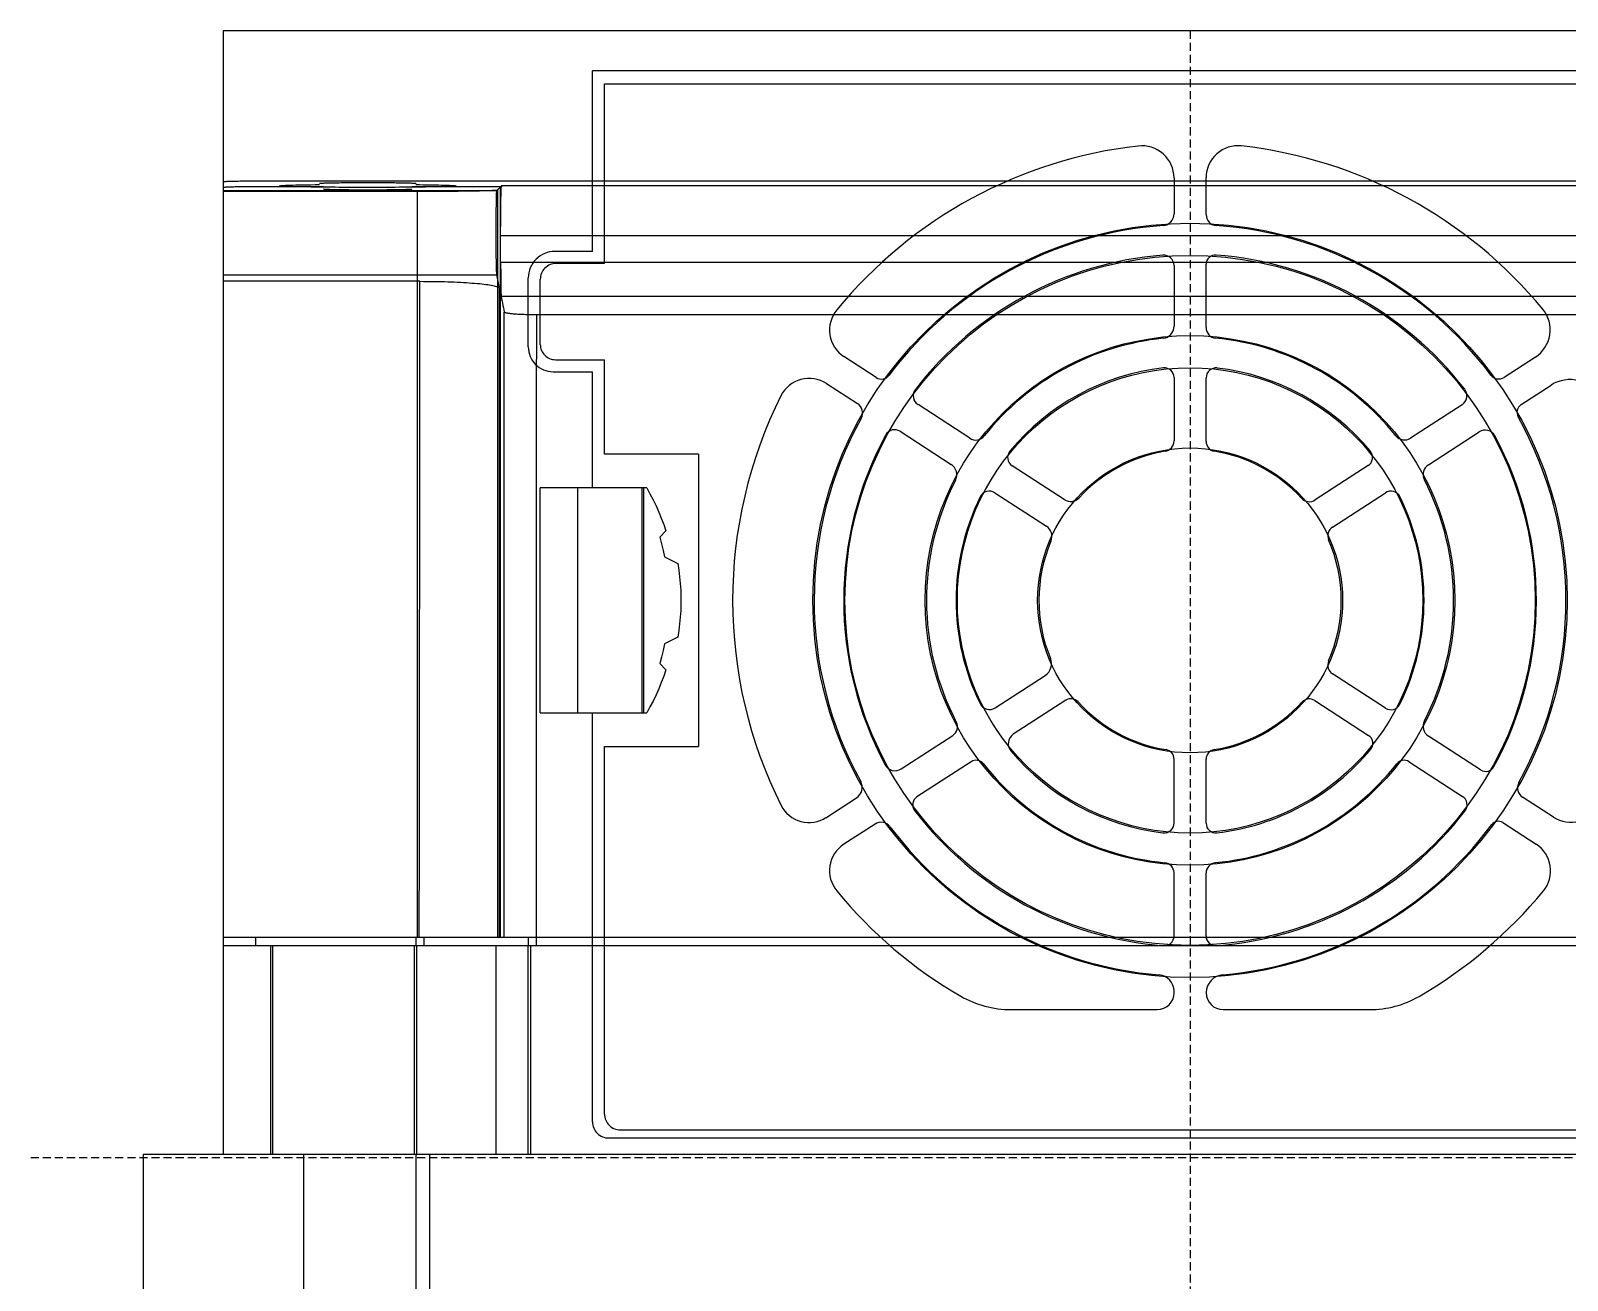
# Model space of a CAD drawing. Extents: x 0 to 144, y 0 to 203.
# Drawn here: x 0 to 95.4, y 125.4 to 203 of the extents above; entities that cross this region are included whole.
import ezdxf

# ---------------------------------------------------------------- set-up
doc = ezdxf.new("R2010")
doc.units = 0
doc.linetypes.add('DASHED', pattern=[0.75, 0.5, -0.25])
doc.layers.add('-15N-THT. THIẾT BỊ ĐÓNG MỞ', color=40, linetype='CONTINUOUS')

# ---------------------------------------------------------------- blocks, each defined once
blk = doc.blocks.new('06 - N - SC VSD CHIẾU TRÊN ATV630U07~55N4')
at = {"layer": '-15N-THT. THIẾT BỊ ĐÓNG MỞ'}
for p, q in [((-60.039, 0), (-60.039, -69.775)), ((60.038, 0), (-60.039, 0)), ((37.632, -2.492), (-37.113, -2.492)), ((-37.113, -2.492), (-37.113, -2.492)), ((-37.113, -13.706), (-37.113, -2.492)), ((-36.365, -3.289), (36.884, -3.289)), ((-36.365, -14.453), (-36.365, -3.289)), ((-36.365, -3.289), (-36.365, -3.289)), ((-3.224, -7.161), (-3.224, -7.161)), ((3.191, -7.157), (3.191, -7.157)), ((-60.036, -9.391), (-60.039, -9.394)), ((-60.027, -9.389), (-60.036, -9.391)), ((-60.012, -9.387), (-60.027, -9.389)), ((-59.991, -9.384), (-60.012, -9.387)), ((-59.964, -9.382), (-59.991, -9.384)), ((-59.931, -9.38), (-59.964, -9.382)), ((-59.893, -9.378), (-59.931, -9.38)), ((-59.848, -9.375), (-59.893, -9.378)), ((-59.798, -9.373), (-59.848, -9.375)), ((-59.743, -9.371), (-59.798, -9.373)), ((-59.682, -9.369), (-59.743, -9.371)), ((-59.616, -9.367), (-59.682, -9.369)), ((-59.544, -9.365), (-59.616, -9.367)), ((-59.468, -9.363), (-59.544, -9.365)), ((-59.387, -9.361), (-59.468, -9.363)), ((-59.301, -9.359), (-59.387, -9.361)), ((-59.21, -9.358), (-59.301, -9.359)), ((-59.115, -9.356), (-59.21, -9.358)), ((-59.016, -9.354), (-59.115, -9.356)), ((-58.913, -9.353), (-59.016, -9.354)), ((-58.806, -9.352), (-58.913, -9.353)), ((-58.696, -9.35), (-58.806, -9.352)), ((-58.582, -9.349), (-58.696, -9.35)), ((-58.466, -9.348), (-58.582, -9.349)), ((-58.346, -9.347), (-58.466, -9.348)), ((-58.224, -9.346), (-58.346, -9.347)), ((-58.099, -9.345), (-58.224, -9.346)), ((-57.973, -9.344), (-58.099, -9.345)), ((-57.844, -9.343), (-57.973, -9.344)), ((-57.714, -9.343), (-57.844, -9.343)), ((-57.583, -9.342), (-57.714, -9.343)), ((-57.45, -9.342), (-57.583, -9.342)), ((-57.317, -9.342), (-57.45, -9.342)), ((-57.183, -9.342), (-57.317, -9.342)), ((-57.049, -9.342), (-57.183, -9.342)), ((57.048, -9.342), (-57.049, -9.342)), ((-54.058, -9.481), (-54.055, -9.478)), ((-54.055, -9.478), (-54.045, -9.476)), ((-54.045, -9.476), (-54.029, -9.473)), ((-54.029, -9.473), (-54.006, -9.471)), ((-54.006, -9.471), (-53.976, -9.469)), ((-53.976, -9.469), (-53.941, -9.466)), ((-53.941, -9.466), (-53.899, -9.464)), ((-53.899, -9.464), (-53.85, -9.462)), ((-53.85, -9.462), (-53.796, -9.459)), ((-53.796, -9.459), (-53.735, -9.457)), ((-53.735, -9.457), (-53.669, -9.455)), ((-53.669, -9.455), (-53.597, -9.453)), ((-53.597, -9.453), (-53.52, -9.451)), ((-53.52, -9.451), (-53.437, -9.449)), ((-53.437, -9.449), (-53.349, -9.447)), ((-53.349, -9.447), (-53.255, -9.445)), ((-53.255, -9.445), (-53.157, -9.443)), ((-53.157, -9.443), (-53.055, -9.442)), ((-53.055, -9.442), (-52.948, -9.44)), ((-52.948, -9.44), (-52.837, -9.439)), ((-52.837, -9.439), (-52.722, -9.437)), ((-52.722, -9.437), (-52.603, -9.436)), ((-52.603, -9.436), (-52.481, -9.435)), ((-52.481, -9.435), (-52.356, -9.434)), ((-52.356, -9.434), (-52.228, -9.433)), ((-52.228, -9.433), (-52.098, -9.432)), ((-52.098, -9.432), (-51.965, -9.431)), ((-51.965, -9.431), (-51.831, -9.43)), ((-51.831, -9.43), (-51.694, -9.43)), ((-51.694, -9.43), (-51.556, -9.429)), ((-51.556, -9.429), (-51.418, -9.429)), ((-51.418, -9.429), (-51.278, -9.429)), ((-51.278, -9.429), (-51.138, -9.429)), ((-51.138, -9.429), (-50.998, -9.429)), ((-50.998, -9.429), (-50.858, -9.429)), ((-50.858, -9.429), (-50.718, -9.429)), ((-50.718, -9.429), (-50.579, -9.429)), ((-50.579, -9.429), (-50.441, -9.43)), ((-50.441, -9.43), (-50.305, -9.43)), ((-50.305, -9.43), (-50.17, -9.431)), ((-50.17, -9.431), (-50.038, -9.432)), ((-50.038, -9.432), (-49.907, -9.433)), ((-49.907, -9.433), (-49.779, -9.434)), ((-49.779, -9.434), (-49.654, -9.435)), ((-49.654, -9.435), (-49.532, -9.436)), ((-49.532, -9.436), (-49.414, -9.437)), ((-49.414, -9.437), (-49.299, -9.439)), ((-49.299, -9.439), (-49.188, -9.44)), ((-49.188, -9.44), (-49.081, -9.442)), ((-49.081, -9.442), (-48.979, -9.443)), ((-48.979, -9.443), (-48.881, -9.445)), ((-48.881, -9.445), (-48.787, -9.447)), ((-48.787, -9.447), (-48.699, -9.449)), ((-48.699, -9.449), (-48.616, -9.451)), ((-48.616, -9.451), (-48.539, -9.453)), ((-48.539, -9.453), (-48.467, -9.455)), ((-48.467, -9.455), (-48.4, -9.457)), ((-48.4, -9.457), (-48.34, -9.459)), ((-48.34, -9.459), (-48.286, -9.462)), ((-48.286, -9.462), (-48.237, -9.464)), ((-48.237, -9.464), (-48.195, -9.466)), ((-48.195, -9.466), (-48.159, -9.469)), ((-48.159, -9.469), (-48.13, -9.471)), ((-48.13, -9.471), (-48.107, -9.473)), ((-48.107, -9.473), (-48.091, -9.476)), ((-48.091, -9.476), (-48.081, -9.478)), ((-48.081, -9.478), (-48.077, -9.481)), ((-0.997, -9.148), (-0.997, -11.382)), ((-0.997, -9.148), (-0.997, -9.148)), ((0.996, -9.118), (0.996, -9.118)), ((0.996, -11.42), (0.996, -9.118)), ((-60.036, -9.739), (-60.039, -9.742)), ((-60.039, -9.923), (-43.049, -9.923)), ((-60.039, -9.968), (-47.991, -9.968)), ((-60.027, -9.737), (-60.036, -9.739)), ((-60.012, -9.735), (-60.027, -9.737)), ((-59.991, -9.732), (-60.012, -9.735)), ((-59.964, -9.73), (-59.991, -9.732)), ((-59.931, -9.728), (-59.964, -9.73)), ((-59.893, -9.726), (-59.931, -9.728)), ((-59.848, -9.723), (-59.893, -9.726)), ((-59.798, -9.721), (-59.848, -9.723)), ((-59.743, -9.719), (-59.798, -9.721)), ((-59.682, -9.717), (-59.743, -9.719)), ((-59.616, -9.715), (-59.682, -9.717)), ((-59.544, -9.713), (-59.616, -9.715)), ((-59.468, -9.711), (-59.544, -9.713)), ((-59.387, -9.709), (-59.468, -9.711)), ((-59.301, -9.707), (-59.387, -9.709)), ((-59.21, -9.706), (-59.301, -9.707)), ((-59.115, -9.704), (-59.21, -9.706)), ((-59.016, -9.702), (-59.115, -9.704)), ((-58.913, -9.701), (-59.016, -9.702)), ((-58.806, -9.699), (-58.913, -9.701)), ((-58.696, -9.698), (-58.806, -9.699)), ((-58.582, -9.697), (-58.696, -9.698)), ((-58.466, -9.696), (-58.582, -9.697)), ((-58.346, -9.695), (-58.466, -9.696)), ((-58.224, -9.694), (-58.346, -9.695)), ((-58.099, -9.693), (-58.224, -9.694)), ((-57.973, -9.692), (-58.099, -9.693)), ((-57.844, -9.691), (-57.973, -9.692)), ((-57.714, -9.691), (-57.844, -9.691)), ((-57.583, -9.69), (-57.714, -9.691)), ((-57.45, -9.69), (-57.583, -9.69)), ((-57.317, -9.69), (-57.45, -9.69)), ((-57.183, -9.69), (-57.317, -9.69)), ((-57.049, -9.69), (-57.183, -9.69)), ((-53.809, -9.69), (-57.049, -9.69)), ((-56.55, -9.637), (-56.539, -9.631)), ((-56.54, -9.643), (-56.55, -9.637)), ((-56.508, -9.649), (-56.54, -9.643)), ((-56.539, -9.631), (-56.508, -9.625)), ((-56.508, -9.625), (-56.455, -9.62)), ((-56.455, -9.655), (-56.508, -9.649)), ((-56.455, -9.62), (-56.382, -9.614)), ((-56.382, -9.661), (-56.455, -9.655)), ((-56.382, -9.614), (-56.288, -9.608)), ((-56.288, -9.667), (-56.382, -9.661)), ((-56.288, -9.608), (-56.173, -9.602)), ((-56.174, -9.672), (-56.288, -9.667)), ((-56.04, -9.678), (-56.174, -9.672)), ((-56.173, -9.602), (-56.04, -9.597)), ((-56.04, -9.597), (-55.887, -9.592)), ((-55.887, -9.683), (-56.04, -9.678)), ((-55.887, -9.592), (-55.715, -9.587)), ((-55.716, -9.688), (-55.887, -9.683)), ((-55.526, -9.693), (-55.716, -9.688)), ((-55.715, -9.587), (-55.526, -9.582)), ((-55.526, -9.582), (-55.319, -9.577)), ((-55.319, -9.698), (-55.526, -9.693)), ((-55.319, -9.577), (-55.096, -9.572)), ((-55.096, -9.702), (-55.319, -9.698)), ((-55.096, -9.572), (-54.858, -9.568)), ((-54.858, -9.706), (-55.096, -9.702)), ((-54.858, -9.568), (-54.605, -9.564)), ((-54.604, -9.71), (-54.858, -9.706)), ((-54.605, -9.564), (-54.338, -9.561)), ((-54.338, -9.714), (-54.604, -9.71)), ((-54.338, -9.561), (-54.058, -9.557)), ((-54.058, -9.718), (-54.338, -9.714)), ((-53.827, -9.72), (-54.058, -9.718)), ((-53.589, -9.722), (-53.827, -9.72)), ((-53.809, -9.829), (-53.806, -9.831)), ((-53.806, -9.831), (-53.797, -9.833)), ((-53.797, -9.833), (-53.782, -9.835)), ((-53.782, -9.835), (-53.761, -9.838)), ((-53.761, -9.838), (-53.734, -9.84)), ((-53.734, -9.84), (-53.701, -9.842)), ((-53.701, -9.842), (-53.663, -9.844)), ((-53.663, -9.844), (-53.618, -9.846)), ((-53.618, -9.846), (-53.569, -9.848)), ((-53.345, -9.724), (-53.589, -9.722)), ((-53.569, -9.848), (-53.513, -9.85)), ((-53.513, -9.85), (-53.452, -9.852)), ((-53.452, -9.852), (-53.386, -9.854)), ((-53.386, -9.854), (-53.315, -9.856)), ((-53.095, -9.726), (-53.345, -9.724)), ((-53.315, -9.856), (-53.239, -9.858)), ((-53.239, -9.858), (-53.159, -9.86)), ((-53.159, -9.86), (-53.073, -9.861)), ((-52.84, -9.728), (-53.095, -9.726)), ((-53.073, -9.861), (-52.983, -9.863)), ((-52.983, -9.863), (-52.889, -9.864)), ((-52.889, -9.864), (-52.791, -9.866)), ((-52.581, -9.729), (-52.84, -9.728)), ((-52.791, -9.866), (-52.69, -9.867)), ((-52.69, -9.867), (-52.584, -9.869)), ((-52.584, -9.869), (-52.475, -9.87)), ((-52.318, -9.731), (-52.581, -9.729)), ((-52.475, -9.87), (-52.364, -9.871)), ((-52.364, -9.871), (-52.249, -9.872)), ((-52.053, -9.731), (-52.318, -9.731)), ((-52.249, -9.872), (-52.132, -9.873)), ((-52.132, -9.873), (-52.012, -9.874)), ((-51.784, -9.732), (-52.053, -9.731)), ((-52.012, -9.874), (-51.89, -9.874)), ((-51.89, -9.874), (-51.767, -9.875)), ((-51.514, -9.733), (-51.784, -9.732)), ((-51.767, -9.875), (-51.642, -9.876)), ((-51.642, -9.876), (-51.516, -9.876)), ((-51.516, -9.876), (-51.388, -9.876)), ((-51.243, -9.733), (-51.514, -9.733)), ((-51.388, -9.876), (-51.26, -9.876)), ((-51.26, -9.876), (-51.132, -9.877)), ((-50.971, -9.733), (-51.243, -9.733)), ((-51.132, -9.877), (-51.004, -9.877)), ((-51.004, -9.877), (-50.875, -9.876)), ((-50.7, -9.733), (-50.971, -9.733)), ((-50.875, -9.876), (-50.747, -9.876)), ((-50.747, -9.876), (-50.62, -9.876)), ((-50.43, -9.732), (-50.7, -9.733)), ((-50.62, -9.876), (-50.494, -9.876)), ((-50.494, -9.876), (-50.369, -9.875)), ((-50.161, -9.732), (-50.43, -9.732)), ((-50.369, -9.875), (-50.245, -9.874)), ((-50.245, -9.874), (-50.124, -9.874)), ((-49.894, -9.731), (-50.161, -9.732)), ((-50.124, -9.874), (-50.004, -9.873)), ((-50.004, -9.873), (-49.887, -9.872)), ((-49.63, -9.73), (-49.894, -9.731)), ((-49.887, -9.872), (-49.772, -9.871)), ((-49.772, -9.871), (-49.66, -9.87)), ((-49.66, -9.87), (-49.552, -9.869)), ((-49.37, -9.728), (-49.63, -9.73)), ((-49.552, -9.869), (-49.446, -9.867)), ((-49.446, -9.867), (-49.344, -9.866)), ((-49.114, -9.727), (-49.37, -9.728)), ((-49.344, -9.866), (-49.246, -9.864)), ((-49.246, -9.864), (-49.152, -9.863)), ((-49.152, -9.863), (-49.063, -9.861)), ((-48.863, -9.725), (-49.114, -9.727)), ((-49.063, -9.861), (-48.977, -9.86)), ((-48.977, -9.86), (-48.896, -9.858)), ((-48.896, -9.858), (-48.82, -9.856)), ((-48.617, -9.723), (-48.863, -9.725)), ((-48.82, -9.856), (-48.749, -9.854)), ((-48.749, -9.854), (-48.683, -9.852)), ((-48.683, -9.852), (-48.622, -9.85)), ((-48.622, -9.85), (-48.567, -9.848)), ((-48.377, -9.721), (-48.617, -9.723)), ((-48.567, -9.848), (-48.517, -9.846)), ((-48.517, -9.846), (-48.473, -9.844)), ((-48.473, -9.844), (-48.434, -9.842)), ((-48.434, -9.842), (-48.402, -9.84)), ((-48.402, -9.84), (-48.375, -9.838)), ((-48.144, -9.718), (-48.377, -9.721)), ((-48.375, -9.838), (-48.354, -9.835)), ((-48.354, -9.835), (-48.339, -9.833)), ((-48.339, -9.833), (-48.33, -9.831)), ((-48.33, -9.831), (-48.327, -9.829)), ((-42.815, -9.69), (-48.327, -9.69)), ((-47.918, -9.716), (-48.144, -9.718)), ((-48.077, -9.557), (-47.849, -9.56)), ((-47.991, -9.968), (-47.77, -9.968)), ((-47.991, -9.968), (-47.991, -14.182)), ((-47.699, -9.713), (-47.918, -9.716)), ((-47.849, -9.56), (-47.629, -9.563)), ((-47.77, -9.968), (-47.55, -9.968)), ((-47.489, -9.71), (-47.699, -9.713)), ((-47.629, -9.563), (-47.417, -9.566)), ((-47.55, -9.968), (-47.33, -9.967)), ((-47.288, -9.707), (-47.489, -9.71)), ((-47.417, -9.566), (-47.215, -9.569)), ((-47.33, -9.967), (-47.111, -9.967)), ((-47.096, -9.703), (-47.288, -9.707)), ((-47.215, -9.569), (-47.023, -9.573)), ((-47.111, -9.967), (-46.894, -9.966)), ((-46.914, -9.7), (-47.096, -9.703)), ((-47.023, -9.573), (-46.841, -9.576)), ((-46.742, -9.696), (-46.914, -9.7)), ((-46.894, -9.966), (-46.68, -9.965)), ((-46.841, -9.576), (-46.67, -9.58)), ((-46.58, -9.692), (-46.742, -9.696)), ((-46.68, -9.965), (-46.468, -9.964)), ((-46.67, -9.58), (-46.511, -9.584)), ((-46.43, -9.688), (-46.58, -9.692)), ((-46.511, -9.584), (-46.362, -9.588)), ((-46.468, -9.964), (-46.259, -9.963)), ((-46.291, -9.684), (-46.43, -9.688)), ((-46.362, -9.588), (-46.226, -9.592)), ((-46.163, -9.68), (-46.291, -9.684)), ((-46.259, -9.963), (-46.053, -9.961)), ((-46.226, -9.592), (-46.102, -9.597)), ((-46.048, -9.676), (-46.163, -9.68)), ((-46.102, -9.597), (-45.991, -9.601)), ((-46.053, -9.961), (-45.851, -9.96)), ((-45.945, -9.671), (-46.048, -9.676)), ((-45.991, -9.601), (-45.893, -9.606)), ((-45.855, -9.667), (-45.945, -9.671)), ((-45.893, -9.606), (-45.808, -9.61)), ((-45.777, -9.662), (-45.855, -9.667)), ((-45.851, -9.96), (-45.654, -9.958)), ((-45.808, -9.61), (-45.737, -9.615)), ((-45.712, -9.658), (-45.777, -9.662)), ((-45.737, -9.615), (-45.679, -9.62)), ((-45.661, -9.653), (-45.712, -9.658)), ((-45.679, -9.62), (-45.635, -9.625)), ((-45.623, -9.648), (-45.661, -9.653)), ((-45.654, -9.958), (-45.461, -9.956)), ((-45.635, -9.625), (-45.605, -9.629)), ((-45.598, -9.644), (-45.623, -9.648)), ((-45.605, -9.629), (-45.589, -9.634)), ((-45.586, -9.639), (-45.598, -9.644)), ((-45.589, -9.634), (-45.586, -9.639)), ((-45.461, -9.956), (-45.273, -9.954)), ((-45.273, -9.954), (-45.09, -9.952)), ((-45.09, -9.952), (-44.913, -9.95)), ((-44.913, -9.95), (-44.742, -9.947)), ((-44.742, -9.947), (-44.578, -9.945)), ((-44.578, -9.945), (-44.42, -9.942)), ((-44.42, -9.942), (-44.269, -9.939)), ((-44.269, -9.939), (-44.126, -9.936)), ((-44.126, -9.936), (-43.99, -9.933)), ((-43.99, -9.933), (-43.862, -9.93)), ((-43.862, -9.93), (-43.743, -9.927)), ((-43.743, -9.927), (-43.631, -9.923)), ((-43.631, -9.923), (-43.528, -9.92)), ((-43.528, -9.92), (-43.434, -9.916)), ((-43.434, -9.916), (-43.349, -9.913)), ((-43.349, -9.913), (-43.273, -9.909)), ((-43.273, -9.909), (-43.207, -9.906)), ((-43.207, -9.906), (-43.149, -9.902)), ((-43.149, -9.902), (-43.102, -9.898)), ((-43.102, -9.898), (-43.064, -9.894)), ((-43.078, -10.559), (-43.075, -10.418)), ((-43.075, -10.418), (-43.071, -10.293)), ((-43.071, -10.293), (-43.068, -10.185)), ((-43.068, -10.185), (-43.064, -10.095)), ((-43.064, -9.894), (-43.035, -9.89)), ((-43.064, -10.095), (-43.06, -10.023)), ((-43.06, -10.023), (-43.056, -9.97)), ((-43.056, -9.97), (-43.052, -9.937)), ((-43.052, -9.937), (-43.049, -9.923)), ((-43.049, -9.923), (-42.887, -9.762)), ((-43.035, -9.89), (-43.017, -9.887)), ((-43.017, -9.887), (-43.008, -9.883)), ((-43.008, -9.883), (-42.98, -9.855)), ((-43.008, -9.883), (-43.008, -14.104)), ((-42.98, -9.855), (-42.953, -9.828)), ((-42.953, -9.828), (-42.815, -9.69)), ((-42.762, -9.637), (-42.887, -9.762)), ((-42.887, -9.762), (-42.887, -9.762)), ((-42.887, -9.762), (-42.887, -9.762)), ((-42.887, -9.762), (-42.887, -9.762)), ((-42.887, -9.762), (-42.887, -9.762)), ((-42.887, -9.762), (-42.887, -9.762)), ((-42.816, -16.351), (-42.815, -9.69)), ((-42.799, -10.525), (-42.796, -10.375)), ((-42.796, -10.375), (-42.793, -10.238)), ((-42.793, -10.238), (-42.79, -10.113)), ((-42.79, -10.113), (-42.787, -10.001)), ((-42.787, -10.001), (-42.783, -9.903)), ((-42.783, -9.903), (-42.78, -9.821)), ((-42.78, -9.821), (-42.776, -9.753)), ((-42.776, -9.753), (-42.772, -9.7)), ((-42.771, -9.684), (-42.772, -9.7)), ((-42.769, -9.671), (-42.771, -9.684)), ((-42.768, -9.66), (-42.769, -9.671)), ((-42.767, -9.651), (-42.768, -9.66)), ((-42.765, -9.644), (-42.767, -9.651)), ((-42.764, -9.639), (-42.765, -9.644)), ((-42.762, -9.637), (-42.764, -9.639)), ((43.281, -9.637), (-42.762, -9.637)), ((-43.089, -11.464), (-43.088, -11.261)), ((-43.088, -11.261), (-43.086, -11.067)), ((-43.086, -11.067), (-43.083, -10.885)), ((-43.083, -10.885), (-43.081, -10.715)), ((-43.081, -10.715), (-43.078, -10.559)), ((-42.812, -11.633), (-42.81, -11.428)), ((-42.81, -11.428), (-42.808, -11.23)), ((-42.808, -11.23), (-42.806, -11.04)), ((-42.806, -11.04), (-42.804, -10.859)), ((-42.804, -10.859), (-42.802, -10.687)), ((-42.802, -10.687), (-42.799, -10.525)), ((-0.997, -11.382), (-0.997, -11.382)), ((0.996, -11.42), (0.996, -11.42)), ((-43.094, -12.569), (-43.093, -12.342)), ((-43.093, -12.116), (-43.092, -11.893)), ((-43.093, -12.342), (-43.093, -12.116)), ((-43.092, -11.893), (-43.091, -11.675)), ((-43.091, -11.675), (-43.089, -11.464)), ((-42.815, -12.276), (-42.814, -12.058)), ((-42.815, -12.496), (-42.815, -12.276)), ((-42.814, -12.058), (-42.813, -11.843)), ((-42.813, -11.843), (-42.812, -11.633)), ((-1.667, -12.101), (-1.667, -12.101)), ((1.628, -12.098), (1.628, -12.098)), ((-43.093, -12.797), (-43.094, -12.569)), ((-43.093, -13.022), (-43.093, -12.797)), ((-43.092, -13.244), (-43.093, -13.022)), ((-43.091, -13.461), (-43.092, -13.244)), ((-42.816, -12.718), (43.335, -12.718)), ((-42.815, -12.718), (-42.815, -12.496)), ((-42.815, -14.377), (-42.815, -12.718)), ((-47.991, -14.182), (-47.991, -18.396)), ((-43.089, -13.67), (-43.091, -13.461)), ((-43.087, -13.872), (-43.089, -13.67)), ((-43.085, -14.063), (-43.087, -13.872)), ((-43.083, -14.243), (-43.085, -14.063)), ((-43.08, -14.41), (-43.083, -14.243)), ((-43.008, -14.104), (-43.008, -56.319)), ((-37.113, -13.706), (-39.451, -13.706)), ((-39.451, -13.706), (-39.451, -13.706)), ((-37.113, -13.706), (-37.113, -13.706)), ((-1.701, -13.943), (-1.701, -13.943)), ((1.615, -13.936), (1.615, -13.936)), ((-60.039, -15.161), (-43.052, -15.161)), ((-43.077, -14.563), (-43.08, -14.41)), ((-43.074, -14.701), (-43.077, -14.563)), ((-43.071, -14.823), (-43.074, -14.701)), ((-43.067, -14.928), (-43.071, -14.823)), ((-43.063, -15.014), (-43.067, -14.928)), ((-43.06, -15.083), (-43.063, -15.014)), ((-43.056, -15.132), (-43.06, -15.083)), ((-43.052, -15.161), (-43.056, -15.132)), ((-42.886, -15.991), (-43.052, -15.161)), ((-42.816, -14.377), (43.335, -14.377)), ((-42.815, -14.377), (-42.815, -14.545)), ((-42.815, -14.545), (-42.815, -14.712)), ((-42.815, -14.712), (-42.814, -14.876)), ((-42.814, -14.876), (-42.813, -15.038)), ((-42.813, -15.038), (-42.812, -15.195)), ((-42.812, -15.195), (-42.811, -15.348)), ((-36.365, -14.453), (-39.364, -14.453)), ((-39.364, -14.453), (-39.364, -14.453)), ((-36.365, -14.453), (-36.365, -14.453)), ((-0.997, -14.593), (-0.997, -14.593)), ((-0.997, -14.593), (-0.997, -18.361)), ((0.996, -14.51), (0.996, -14.51)), ((0.996, -18.444), (0.996, -14.51)), ((-47.825, -15.566), (-60.039, -15.566)), ((-47.831, -21.388), (-47.825, -15.566)), ((-47.825, -15.566), (-47.605, -15.567)), ((-47.605, -15.567), (-47.386, -15.568)), ((-47.386, -15.568), (-47.168, -15.57)), ((-47.168, -15.57), (-46.951, -15.573)), ((-46.951, -15.573), (-46.736, -15.577)), ((-46.736, -15.577), (-46.522, -15.581)), ((-46.522, -15.581), (-46.312, -15.587)), ((-46.312, -15.587), (-46.104, -15.593)), ((-46.104, -15.593), (-45.9, -15.6)), ((-45.9, -15.6), (-45.7, -15.608)), ((-45.7, -15.608), (-45.504, -15.617)), ((-45.504, -15.617), (-45.313, -15.626)), ((-45.313, -15.626), (-45.127, -15.636)), ((-45.127, -15.636), (-44.946, -15.647)), ((-44.946, -15.647), (-44.77, -15.659)), ((-44.77, -15.659), (-44.601, -15.671)), ((-44.601, -15.671), (-44.438, -15.684)), ((-44.438, -15.684), (-44.282, -15.697)), ((-44.282, -15.697), (-44.133, -15.711)), ((-44.133, -15.711), (-43.991, -15.726)), ((-43.991, -15.726), (-43.857, -15.741)), ((-43.857, -15.741), (-43.73, -15.757)), ((-43.73, -15.757), (-43.612, -15.773)), ((-43.612, -15.773), (-43.502, -15.789)), ((-43.502, -15.789), (-43.4, -15.806)), ((-43.4, -15.806), (-43.307, -15.824)), ((-43.307, -15.824), (-43.223, -15.841)), ((-43.223, -15.841), (-43.148, -15.859)), ((-43.148, -15.859), (-43.083, -15.878)), ((-43.083, -15.878), (-43.026, -15.896)), ((-43.026, -15.896), (-42.979, -15.915)), ((-42.979, -15.915), (-42.942, -15.934)), ((-42.942, -15.934), (-42.914, -15.953)), ((-42.914, -15.953), (-42.896, -15.972)), ((-42.896, -15.972), (-42.887, -15.991)), ((-42.887, -15.991), (-42.857, -16.142)), ((-42.887, -21.752), (-42.887, -15.991)), ((-42.857, -16.142), (-42.842, -16.217)), ((-42.842, -16.217), (-42.827, -16.293)), ((-42.811, -15.348), (-42.81, -15.495)), ((-42.81, -15.495), (-42.808, -15.635)), ((-42.808, -15.635), (-42.806, -15.767)), ((-42.806, -15.767), (-42.804, -15.89)), ((-42.804, -15.89), (-42.802, -16.005)), ((-42.802, -16.005), (-42.8, -16.11)), ((-42.8, -16.11), (-42.797, -16.204)), ((-42.797, -16.204), (-42.795, -16.286)), ((-41.1, -15.354), (-41.1, -15.354)), ((-41.1, -19.642), (-41.1, -15.354)), ((-40.352, -19.495), (-40.352, -15.442)), ((-40.352, -15.442), (-40.352, -15.442)), ((-42.827, -16.293), (-42.812, -16.368)), ((-42.816, -23.012), (-42.816, -16.351)), ((-42.812, -16.368), (-42.797, -16.443)), ((-42.797, -16.443), (-42.782, -16.519)), ((-42.795, -16.286), (-42.792, -16.358)), ((-42.792, -16.358), (-42.789, -16.417)), ((-42.789, -16.417), (-42.787, -16.464)), ((-42.787, -16.464), (-42.784, -16.498)), ((-42.784, -16.498), (-42.781, -16.519)), ((-42.782, -16.519), (-42.754, -16.656)), ((43.301, -16.519), (-42.782, -16.519)), ((-42.754, -16.656), (-42.727, -16.792)), ((-42.727, -16.792), (-42.7, -16.929)), ((-42.7, -16.929), (-42.673, -17.066)), ((-42.673, -17.066), (-42.645, -17.203)), ((-42.645, -17.203), (-42.618, -17.34)), ((-42.618, -17.34), (-42.591, -17.476)), ((-42.587, -17.484), (-42.591, -17.476)), ((-42.59, -23.025), (-42.591, -17.476)), ((-42.58, -17.492), (-42.587, -17.484)), ((-42.569, -17.5), (-42.58, -17.492)), ((-42.553, -17.507), (-42.569, -17.5)), ((-42.534, -17.515), (-42.553, -17.507)), ((-42.511, -17.523), (-42.534, -17.515)), ((-42.484, -17.53), (-42.511, -17.523)), ((-42.454, -17.537), (-42.484, -17.53)), ((-42.42, -17.545), (-42.454, -17.537)), ((-42.382, -17.552), (-42.42, -17.545)), ((-42.34, -17.559), (-42.382, -17.552)), ((-42.295, -17.565), (-42.34, -17.559)), ((-42.247, -17.572), (-42.295, -17.565)), ((-42.196, -17.578), (-42.247, -17.572)), ((-42.141, -17.584), (-42.196, -17.578)), ((-42.083, -17.59), (-42.141, -17.584)), ((-42.022, -17.596), (-42.083, -17.59)), ((-41.959, -17.602), (-42.022, -17.596)), ((-41.892, -17.607), (-41.959, -17.602)), ((-41.823, -17.612), (-41.892, -17.607)), ((-41.752, -17.617), (-41.823, -17.612)), ((-41.678, -17.621), (-41.752, -17.617)), ((-41.602, -17.625), (-41.678, -17.621)), ((-41.524, -17.629), (-41.602, -17.625)), ((-41.444, -17.632), (-41.524, -17.629)), ((-41.363, -17.636), (-41.444, -17.632)), ((-41.28, -17.639), (-41.363, -17.636)), ((-41.195, -17.641), (-41.28, -17.639)), ((-41.109, -17.643), (-41.195, -17.641)), ((-41.023, -17.645), (-41.109, -17.643)), ((-40.935, -17.647), (-41.023, -17.645)), ((-40.846, -17.648), (-40.935, -17.647)), ((-40.757, -17.649), (-40.846, -17.648)), ((-40.668, -17.649), (-40.757, -17.649)), ((-40.579, -17.65), (-40.668, -17.649)), ((-40.581, -23.174), (-40.579, -17.65)), ((41.12, -17.65), (-40.579, -17.65)), ((-21.942, -17.341), (-21.942, -17.341)), ((21.9, -17.291), (21.9, -17.291)), ((-47.991, -18.396), (-47.991, -22.609)), ((-0.997, -18.361), (-0.997, -18.361)), ((0.996, -18.444), (0.996, -18.444)), ((-41.1, -19.642), (-41.1, -19.642)), ((-40.352, -19.495), (-40.352, -19.495)), ((-1.668, -19.104), (-1.668, -19.104)), ((1.588, -19.096), (1.588, -19.096)), ((-39.413, -20.434), (-36.365, -20.434)), ((-39.413, -20.434), (-39.413, -20.434)), ((-36.365, -26.31), (-36.365, -20.434)), ((-36.365, -20.434), (-36.365, -20.434)), ((-21.494, -20.239), (-21.494, -20.239)), ((-19.489, -21.542), (-21.494, -20.239)), ((-1.66, -20.948), (-1.66, -20.948)), ((1.681, -20.951), (1.681, -20.951)), ((21.443, -20.272), (19.499, -21.534)), ((21.443, -20.272), (21.443, -20.272)), ((-47.838, -27.21), (-47.831, -21.388)), ((-42.887, -27.513), (-42.887, -21.752)), ((-39.561, -21.182), (-39.561, -21.182)), ((-39.561, -21.182), (-37.113, -21.182)), ((-37.113, -21.182), (-37.113, -21.182)), ((-37.113, -28.4), (-37.113, -21.182)), ((-22.585, -21.908), (-20.657, -23.16)), ((-22.585, -21.908), (-22.585, -21.908)), ((-19.489, -21.542), (-19.489, -21.542)), ((-18.692, -21.4), (-18.692, -21.4)), ((-0.997, -21.539), (-0.997, -21.539)), ((-0.997, -21.539), (-0.997, -25.472)), ((0.996, -21.56), (0.996, -21.56)), ((0.996, -25.519), (0.996, -21.56)), ((18.683, -21.389), (18.683, -21.389)), ((19.499, -21.534), (19.499, -21.534)), ((-47.991, -22.609), (-47.991, -26.823)), ((-25.407, -22.676), (-25.407, -22.676)), ((-17.059, -22.281), (-17.059, -22.281)), ((17.053, -22.276), (17.053, -22.276)), ((20.561, -23.222), (22.419, -22.015)), ((22.419, -22.015), (22.419, -22.015)), ((-42.817, -29.674), (-42.816, -23.012)), ((-42.59, -28.574), (-42.59, -23.025)), ((-40.583, -28.698), (-40.581, -23.174)), ((-20.657, -23.16), (-20.657, -23.16)), ((-16.897, -23.225), (-16.897, -23.225)), ((-13.679, -25.315), (-16.897, -23.225)), ((16.89, -23.229), (13.688, -25.308)), ((16.89, -23.229), (16.89, -23.229)), ((20.561, -23.222), (20.561, -23.222)), ((-20.427, -24.083), (-20.427, -24.083)), ((20.372, -23.987), (20.372, -23.987)), ((-18.897, -25.108), (-18.897, -25.108)), ((-18.006, -24.882), (-18.006, -24.882)), ((-18.006, -24.882), (-14.84, -26.938)), ((-13.679, -25.315), (-13.679, -25.315)), ((-12.789, -25.171), (-12.789, -25.171)), ((-0.997, -25.472), (-0.997, -25.472)), ((0.996, -25.519), (0.996, -25.519)), ((12.78, -25.161), (12.78, -25.161)), ((13.688, -25.308), (13.688, -25.308)), ((14.8, -26.963), (17.953, -24.916)), ((17.953, -24.916), (17.953, -24.916)), ((18.926, -25.164), (18.926, -25.164)), ((-30.529, -26.31), (-36.365, -26.31)), ((-36.365, -26.31), (-36.365, -26.31)), ((-30.529, -26.31), (-30.529, -44.462)), ((-30.529, -26.31), (-30.529, -26.31)), ((-11.187, -26.109), (-11.187, -26.109)), ((-1.55, -26.125), (-1.55, -26.125)), ((1.506, -26.118), (1.506, -26.118)), ((11.199, -26.124), (11.199, -26.124)), ((-47.991, -26.823), (-47.991, -31.037)), ((-47.844, -33.032), (-47.838, -27.21)), ((-42.887, -39.036), (-42.887, -27.513)), ((-14.84, -26.938), (-14.84, -26.938)), ((-11.048, -27.023), (-11.048, -27.023)), ((-7.815, -29.123), (-11.048, -27.023)), ((11.063, -27.013), (7.778, -29.146)), ((11.063, -27.013), (11.063, -27.013)), ((14.8, -26.963), (14.8, -26.963)), ((-42.59, -34.123), (-42.59, -28.574)), ((-40.361, -28.4), (-40.361, -28.4)), ((-33.744, -28.4), (-40.361, -28.4)), ((-40.361, -42.372), (-40.361, -28.4)), ((-38.032, -42.372), (-38.032, -28.4)), ((-38.02, -42.372), (-38.02, -28.4)), ((-37.113, -28.4), (-37.113, -28.4)), ((-34.045, -28.4), (-34.045, -42.372)), ((-33.946, -28.4), (-33.946, -42.372)), ((-33.744, -28.4), (-33.744, -28.4)), ((-33.744, -28.4), (-33.541, -28.765)), ((-14.574, -27.935), (-14.574, -27.935)), ((14.552, -27.895), (14.552, -27.895)), ((-40.586, -34.222), (-40.583, -28.698)), ((-33.541, -28.765), (-33.348, -29.136)), ((-33.348, -29.136), (-33.166, -29.513)), ((-33.166, -29.513), (-32.996, -29.895)), ((-13.03, -28.949), (-13.03, -28.949)), ((-12.126, -28.7), (-12.126, -28.7)), ((-12.126, -28.7), (-8.926, -30.779)), ((-7.815, -29.123), (-7.815, -29.123)), ((-6.891, -29.008), (-6.891, -29.008)), ((6.917, -29.037), (6.917, -29.037)), ((7.778, -29.146), (7.778, -29.146)), ((8.844, -30.831), (12.131, -28.696)), ((12.131, -28.696), (12.131, -28.696)), ((13.026, -28.942), (13.026, -28.942)), ((-42.817, -36.335), (-42.817, -29.674)), ((-32.996, -29.895), (-32.838, -30.281)), ((-32.838, -30.281), (-32.691, -30.673)), ((-47.991, -31.037), (-47.991, -35.251)), ((-32.555, -31.068), (-32.934, -31.468)), ((-32.934, -31.468), (-32.823, -31.871)), ((-32.691, -30.673), (-32.555, -31.068)), ((-8.926, -30.779), (-8.926, -30.779)), ((8.844, -30.831), (8.844, -30.831)), ((-32.823, -31.871), (-32.724, -32.277)), ((-32.724, -32.277), (-32.637, -32.686)), ((-8.641, -31.711), (-8.641, -31.711)), ((8.604, -31.628), (8.604, -31.628)), ((-47.85, -38.854), (-47.844, -33.032)), ((-32.637, -32.686), (-31.811, -33.097)), ((-31.811, -33.097), (-31.748, -33.51)), ((-42.589, -39.672), (-42.59, -34.123)), ((-40.588, -39.746), (-40.586, -34.222)), ((-31.748, -33.51), (-31.699, -33.926)), ((-31.699, -33.926), (-31.661, -34.342)), ((-31.661, -34.342), (-31.636, -34.759)), ((-47.991, -35.251), (-47.991, -39.464)), ((-31.636, -34.759), (-31.623, -35.177)), ((-31.623, -35.177), (-31.623, -35.595)), ((-31.636, -36.013), (-31.661, -36.43)), ((-31.623, -35.595), (-31.636, -36.013)), ((-23.425, -35.386), (-23.425, -35.386)), ((-21.432, -35.386), (-21.432, -35.386)), ((-16.448, -35.386), (-16.448, -35.386)), ((-14.454, -35.386), (-14.454, -35.386)), ((-9.47, -35.386), (-9.47, -35.386)), ((9.469, -35.386), (9.469, -35.386)), ((14.453, -35.386), (14.453, -35.386)), ((16.447, -35.386), (16.447, -35.386)), ((21.43, -35.386), (21.43, -35.386)), ((-42.817, -42.996), (-42.817, -36.335)), ((-31.699, -36.847), (-31.748, -37.262)), ((-31.661, -36.43), (-31.699, -36.847)), ((-32.637, -38.086), (-32.724, -38.495)), ((-31.811, -37.675), (-32.637, -38.086)), ((-31.748, -37.262), (-31.811, -37.675)), ((-47.857, -44.676), (-47.85, -38.854)), ((-42.886, -44.797), (-42.887, -39.036)), ((-32.823, -38.902), (-32.934, -39.304)), ((-32.724, -38.495), (-32.823, -38.902)), ((-8.673, -38.985), (-8.673, -38.985)), ((-47.991, -39.464), (-47.991, -43.678)), ((-42.589, -45.221), (-42.589, -39.672)), ((-40.59, -45.27), (-40.588, -39.746)), ((-32.934, -39.304), (-32.555, -39.704)), ((-32.555, -39.704), (-32.691, -40.1)), ((-12.104, -42.057), (-9.001, -40.043)), ((-9.001, -40.043), (-9.001, -40.043)), ((8.603, -39.147), (8.603, -39.147)), ((8.841, -39.939), (8.841, -39.939)), ((12.14, -42.082), (8.841, -39.939)), ((-32.996, -40.878), (-33.166, -41.26)), ((-32.838, -40.491), (-32.996, -40.878)), ((-32.691, -40.1), (-32.838, -40.491)), ((-33.348, -41.636), (-33.541, -42.007)), ((-33.166, -41.26), (-33.348, -41.636)), ((-13.042, -41.799), (-13.042, -41.799)), ((-7.725, -41.591), (-10.977, -43.703)), ((-7.725, -41.591), (-7.725, -41.591)), ((-6.959, -41.69), (-6.959, -41.69)), ((6.94, -41.71), (6.94, -41.71)), ((7.747, -41.606), (11.087, -43.775)), ((7.747, -41.606), (7.747, -41.606)), ((13.021, -41.841), (13.021, -41.841)), ((-40.361, -42.372), (-33.744, -42.372)), ((-40.361, -42.372), (-40.361, -42.372)), ((-37.113, -42.372), (-37.113, -42.372)), ((-37.113, -67.779), (-37.113, -42.372)), ((-33.541, -42.007), (-33.744, -42.372)), ((-33.744, -42.372), (-33.744, -42.372)), ((-12.104, -42.057), (-12.104, -42.057)), ((12.14, -42.082), (12.14, -42.082)), ((14.554, -42.874), (14.554, -42.874)), ((-47.991, -43.678), (-47.991, -47.892)), ((-42.816, -49.658), (-42.817, -42.996)), ((-17.947, -45.852), (-14.737, -43.768)), ((-14.737, -43.768), (-14.737, -43.768)), ((-14.52, -42.942), (-14.52, -42.942)), ((-10.977, -43.703), (-10.977, -43.703)), ((11.087, -43.775), (11.087, -43.775)), ((14.803, -43.811), (14.803, -43.811)), ((18.044, -45.916), (14.803, -43.811)), ((-47.863, -50.497), (-47.857, -44.676)), ((-42.886, -50.558), (-42.886, -44.797)), ((-36.365, -44.462), (-30.529, -44.462)), ((-36.365, -67.291), (-36.365, -44.462)), ((-36.365, -44.462), (-36.365, -44.462)), ((-30.529, -44.462), (-30.529, -44.462)), ((-11.131, -44.731), (-11.131, -44.731)), ((-1.496, -44.656), (-1.496, -44.656)), ((1.491, -44.657), (1.491, -44.657)), ((11.218, -44.625), (11.218, -44.625)), ((-42.589, -50.77), (-42.589, -45.221)), ((-40.593, -50.795), (-40.59, -45.27)), ((-18.931, -45.601), (-18.931, -45.601)), ((-13.596, -45.404), (-16.962, -47.589)), ((-13.596, -45.404), (-13.596, -45.404)), ((-12.847, -45.527), (-12.847, -45.527)), ((-0.997, -49.21), (-0.997, -45.242)), ((-0.997, -45.242), (-0.997, -45.242)), ((0.996, -45.238), (0.996, -45.238)), ((0.996, -49.229), (0.996, -45.238)), ((12.846, -45.528), (12.846, -45.528)), ((13.596, -45.404), (16.916, -47.561)), ((13.596, -45.404), (13.596, -45.404)), ((18.873, -45.707), (18.873, -45.707)), ((-20.456, -46.636), (-20.456, -46.636)), ((-17.947, -45.852), (-17.947, -45.852)), ((18.044, -45.916), (18.044, -45.916)), ((20.421, -46.697), (20.421, -46.697)), ((-22.612, -48.882), (-20.71, -47.646)), ((-20.71, -47.646), (-20.71, -47.646)), ((-16.962, -47.589), (-16.962, -47.589)), ((16.916, -47.561), (16.916, -47.561)), ((20.648, -47.607), (20.648, -47.607)), ((22.571, -48.856), (20.648, -47.607)), ((-47.991, -47.892), (-47.991, -52.105)), ((-25.391, -48.128), (-25.391, -48.128)), ((-17.107, -48.427), (-17.107, -48.427)), ((17.073, -48.471), (17.073, -48.471)), ((-22.612, -48.882), (-22.612, -48.882)), ((-19.563, -49.278), (-21.5, -50.536)), ((-19.563, -49.278), (-19.563, -49.278)), ((-18.64, -49.441), (-18.64, -49.441)), ((-0.997, -49.21), (-0.997, -49.21)), ((0.996, -49.229), (0.996, -49.229)), ((18.733, -49.316), (18.733, -49.316)), ((19.427, -49.191), (21.492, -50.532)), ((19.427, -49.191), (19.427, -49.191)), ((22.571, -48.856), (22.571, -48.856)), ((-47.869, -56.319), (-47.863, -50.497)), ((-42.886, -56.319), (-42.886, -50.558)), ((-42.815, -56.319), (-42.816, -49.658)), ((-21.5, -50.536), (-21.5, -50.536)), ((-1.684, -49.821), (-1.684, -49.821)), ((1.664, -49.824), (1.664, -49.824)), ((21.492, -50.532), (21.492, -50.532)), ((-42.588, -56.319), (-42.589, -50.77)), ((-40.595, -56.319), (-40.593, -50.795)), ((-47.991, -52.105), (-47.991, -56.319)), ((-1.572, -51.678), (-1.572, -51.678)), ((-0.997, -56.239), (-0.997, -52.31)), ((-0.997, -52.31), (-0.997, -52.31)), ((0.996, -52.32), (0.996, -52.32)), ((0.996, -56.229), (0.996, -52.32)), ((1.58, -51.677), (1.58, -51.677)), ((-21.947, -53.425), (-21.947, -53.425)), ((21.94, -53.432), (21.94, -53.432)), ((-0.997, -56.239), (-0.997, -56.239)), ((0.996, -56.229), (0.996, -56.229)), ((-40.595, -56.319), (-60.039, -56.319)), ((-60.039, -56.817), (60.038, -56.817)), ((-58.045, -56.319), (-58.045, -56.319)), ((-58.045, -56.319), (-58.045, -56.817)), ((-58.045, -56.817), (-58.045, -56.817)), ((-57.106, -56.817), (-57.106, -69.775)), ((-56.971, -69.775), (-56.971, -56.817)), ((-48.159, -69.775), (-48.159, -56.817)), ((-48.077, -56.319), (-48.077, -56.817)), ((-48.05, -56.817), (-48.05, -69.775)), ((-47.579, -56.319), (-47.579, -56.817)), ((-43.094, -69.775), (-43.094, -56.817)), ((-43.094, -56.817), (-43.094, -56.817)), ((-41.107, -69.775), (-41.107, -56.817)), ((-41.1, -56.319), (-41.1, -56.319)), ((-41.1, -56.319), (-41.1, -56.817)), ((-41.1, -56.817), (-41.1, -56.817)), ((-40.963, -56.817), (-40.963, -69.775)), ((-40.602, -56.319), (-40.602, -56.319)), ((-40.602, -56.319), (-40.602, -56.817)), ((-40.602, -56.817), (-40.602, -56.817)), ((41.114, -56.319), (-40.595, -56.319)), ((-1.639, -56.834), (-1.639, -56.834)), ((1.649, -56.834), (1.649, -56.834)), ((-1.921, -58.652), (-1.921, -58.652)), ((2.044, -58.641), (2.044, -58.641)), ((-14.245, -59.966), (-14.245, -59.966)), ((-0.997, -59.76), (-0.997, -59.655)), ((-0.997, -59.655), (-0.997, -59.655)), ((-0.997, -59.76), (-0.997, -59.76)), ((14.217, -59.981), (14.217, -59.981)), ((-11.125, -60.804), (-11.125, -60.804)), ((-11.125, -60.804), (-2.041, -60.804)), ((-2.041, -60.804), (-2.041, -60.804)), ((2.053, -60.804), (2.053, -60.804)), ((2.053, -60.804), (11.148, -60.804)), ((11.148, -60.804), (11.148, -60.804)), ((-36.365, -67.291), (-36.365, -67.291)), ((-37.113, -67.779), (-37.113, -67.779)), ((-35.376, -68.28), (35.922, -68.28)), ((-35.376, -68.28), (-35.376, -68.28)), ((-36.113, -68.779), (-36.113, -68.779)), ((-36.113, -68.779), (36.602, -68.779)), ((-65.023, -69.775), (-65.023, -79.647)), ((-65.023, -69.775), (-65.023, -69.775)), ((-65.023, -69.775), (65.022, -69.775)), ((-60.039, -69.775), (-60.039, -69.775)), ((-55.055, -69.775), (-55.055, -79.647)), ((-48.077, -69.775), (-48.077, -83.634)), ((-48.077, -69.775), (-48.077, -69.775)), ((-47.242, -69.775), (-47.242, -79.647)), ((-43.094, -69.775), (-43.094, -69.775))]:
    blk.add_line(p, q, dxfattribs=at)
at = {"layer": '-15N-THT. THIẾT BỊ ĐÓNG MỞ', "color": 6, "linetype": 'DASHED'}
for p, q in [((0, 0), (0, -203)), ((-72, -70), (72, -70))]:
    blk.add_line(p, q, dxfattribs=at)
at = {"layer": '-15N-THT. THIẾT BỊ ĐÓNG MỞ'}
for radius in [23.425, 21.431, 16.447, 14.453, 9.47]:
    blk.add_circle((-0.001, -35.386), radius, dxfattribs=at)
for centre, radius, start, end in [((-0.001, -35.386), 28.409, 96.51606, 140.5662), ((-2.997, -9.148), 2, 0, 96.51606), ((2.97, -9.118), 1.973, 83.54871, 180.00002), ((-0.001, -35.386), 28.409, 39.5644, 83.54871), ((-1.718, -11.382), 0.721, 274.09311, 0), ((1.676, -11.42), 0.679, 180.00002, 265.99923), ((-0.001, -35.386), 23.345, 94.09313, 143.1939), ((-0.001, -35.386), 23.345, 36.83964, 85.99925), ((-39.451, -15.354), 1.648, 89.99998, 180.00002), ((-0.001, -35.386), 21.511, 94.53477, 142.46704), ((-1.65, -14.593), 0.652, 0, 94.53471), ((1.572, -14.51), 0.576, 85.69208, 180.00002), ((-0.001, -35.386), 21.511, 37.55263, 85.69214), ((-39.364, -15.442), 0.989, 89.99998, 180.00002), ((-20.424, -18.59), 1.966, 140.56626, 237), ((20.343, -18.578), 2.02, 302.99998, 39.5644), ((-1.745, -18.361), 0.747, 275.84889, 0), ((1.652, -18.444), 0.655, 180.00002, 264.43041), ((-39.561, -19.642), 1.539, 180.00002, 270.00002), ((-39.413, -19.495), 0.94, 180.00002, 270.00002), ((-0.001, -35.386), 16.367, 95.84891, 141.38278), ((-0.001, -35.386), 16.367, 38.66107, 84.43043), ((-0.001, -35.386), 14.533, 96.55622, 140.33083), ((-1.592, -21.539), 0.595, 0, 96.55622), ((1.61, -21.56), 0.614, 83.35556, 180.00002), ((-0.001, -35.386), 14.533, 39.59184, 83.35556), ((-23.653, -23.553), 1.961, 57.00002, 153.422), ((-19.166, -21.045), 0.592, 237.00006, 323.19388), ((19.169, -21.025), 0.607, 216.83962, 302.99998), ((23.582, -23.807), 2.136, 26.15134, 123), ((-0.001, -35.386), 28.409, 153.422, 206.64888), ((-16.542, -22.678), 0.652, 142.46699, 237), ((16.531, -22.677), 0.658, 302.99998, 37.55257), ((-21.037, -23.745), 0.698, 331.04151, 57.00002), ((20.875, -23.705), 0.576, 123, 209.22914), ((-0.001, -35.386), 23.345, 151.04153, 208.80956), ((-18.347, -25.407), 0.626, 57.00002, 151.45601), ((18.325, -25.489), 0.683, 28.37298, 123), ((-0.001, -35.386), 23.345, 331.01939, 29.22921), ((-0.001, -35.386), 21.511, 151.45606, 208.35091), ((-13.313, -24.752), 0.671, 237, 321.38282), ((-1.66, -25.472), 0.662, 279.50058, 0), ((1.603, -25.519), 0.607, 180.00002, 260.77013), ((13.315, -24.733), 0.685, 218.66105, 302.99998), ((-0.001, -35.386), 21.511, 331.32873, 28.37293), ((-10.711, -26.504), 0.619, 140.33089, 237), ((-0.001, -35.386), 9.39, 99.5006, 137.21079), ((-0.001, -35.386), 9.39, 42.54607, 80.77015), ((10.735, -26.508), 0.602, 302.99992, 39.59184), ((-15.26, -27.584), 0.771, 332.92035, 57.00002), ((15.191, -27.566), 0.719, 123, 207.23765), ((-0.001, -35.386), 16.367, 152.92037, 207.49158), ((-12.468, -29.227), 0.628, 56.99996, 153.70808), ((12.469, -29.217), 0.621, 26.32145, 123), ((-0.001, -35.386), 16.367, 332.77591, 27.23761), ((-0.001, -35.386), 14.533, 153.70802, 206.18335), ((-7.422, -28.517), 0.723, 237, 317.21082), ((7.412, -28.583), 0.672, 222.54605, 302.99998), ((-0.001, -35.386), 14.533, 333.63288, 26.32139), ((-9.338, -31.414), 0.758, 336.95587, 57.00002), ((9.194, -31.371), 0.643, 123.00006, 203.59169), ((-0.001, -35.386), 9.39, 156.95589, 202.53664), ((-0.001, -35.386), 9.39, 336.38818, 23.59171), ((-9.473, -39.317), 0.866, 302.99998, 22.53666), ((9.189, -39.403), 0.639, 156.38814, 237.00006), ((-12.458, -41.512), 0.651, 206.18335, 302.99998), ((-7.4, -42.09), 0.595, 42.17451, 122.99994), ((-0.001, -35.386), 9.39, 222.17454, 260.83562), ((-0.001, -35.386), 9.39, 279.14116, 317.66312), ((7.405, -42.133), 0.629, 57.00002, 137.66319), ((12.473, -41.569), 0.611, 237, 333.63294), ((15.197, -43.205), 0.723, 152.77593, 237), ((-15.083, -43.235), 0.635, 303.00004, 27.4916), ((-10.599, -44.285), 0.694, 122.99994, 220.01753), ((10.772, -44.259), 0.577, 320.5255, 56.99996), ((-0.001, -35.386), 14.533, 220.01753, 263.34723), ((-1.59, -45.242), 0.593, 0, 80.83564), ((1.585, -45.238), 0.588, 99.14118, 180.00002), ((-0.001, -35.386), 14.533, 276.57626, 320.52544), ((-18.323, -45.273), 0.691, 208.35091, 302.99992), ((-13.29, -45.876), 0.563, 38.28722, 123.00006), ((-0.001, -35.386), 16.367, 218.2872, 264.49132), ((-0.001, -35.386), 16.367, 275.54104, 321.71055), ((13.289, -45.877), 0.564, 57.00002, 141.71051), ((18.361, -45.427), 0.583, 237, 331.32873), ((-21.126, -47.005), 0.765, 302.99998, 28.80952), ((21.023, -47.03), 0.688, 151.01941, 237.00006), ((-16.646, -48.076), 0.58, 123, 217.31987), ((16.574, -48.088), 0.629, 322.53435, 57.00002), ((-23.664, -47.261), 1.932, 206.64888, 302.99998), ((-0.001, -35.386), 21.511, 217.31987, 265.63053), ((-0.001, -35.386), 21.511, 274.39701, 322.53435), ((23.647, -47.199), 1.975, 237, 333.45464), ((-19.189, -49.854), 0.687, 37.01691, 123), ((-0.001, -35.386), 23.345, 217.01689, 265.28022), ((-1.613, -49.21), 0.616, 263.34718, 0), ((1.595, -49.229), 0.599, 180.00002, 276.57626), ((-0.001, -35.386), 23.345, 275.02354, 323.36737), ((19.146, -49.623), 0.515, 57.00002, 143.36733), ((-20.432, -52.181), 1.96, 123, 219.41976), ((20.42, -52.182), 1.968, 320.56297, 57.00002), ((-1.633, -52.31), 0.635, 0, 84.49134), ((1.642, -52.32), 0.646, 95.541, 180.00002), ((-0.001, -35.386), 28.409, 219.41976, 239.90724), ((-0.001, -35.386), 28.409, 300.0308, 320.56297), ((-1.594, -56.239), 0.597, 265.63059, 0), ((1.602, -56.229), 0.606, 180.00002, 274.39701), ((-2.004, -59.655), 1.007, 0, 85.28018), ((2.144, -59.785), 1.148, 95.02356, 178.16375), ((-11.125, -54.582), 6.222, 239.90724, 270.00002), ((-2.041, -59.76), 1.044, 270.00002, 0), ((2.053, -59.748), 1.056, 180.00101, 270), ((11.148, -54.671), 6.133, 270.00002, 300.0308), ((-35.376, -67.291), 0.989, 180.00002, 270.00002), ((-36.113, -67.779), 1, 180.00002, 270.00002)]:
    blk.add_arc(centre, radius, start, end, dxfattribs=at)

msp = doc.modelspace()

# ---------------------------------------------------------------- block references
msp.add_blockref('06 - N - SC VSD CHIẾU TRÊN ATV630U07~55N4', (72, 203))

doc.saveas('drawing.dxf')
